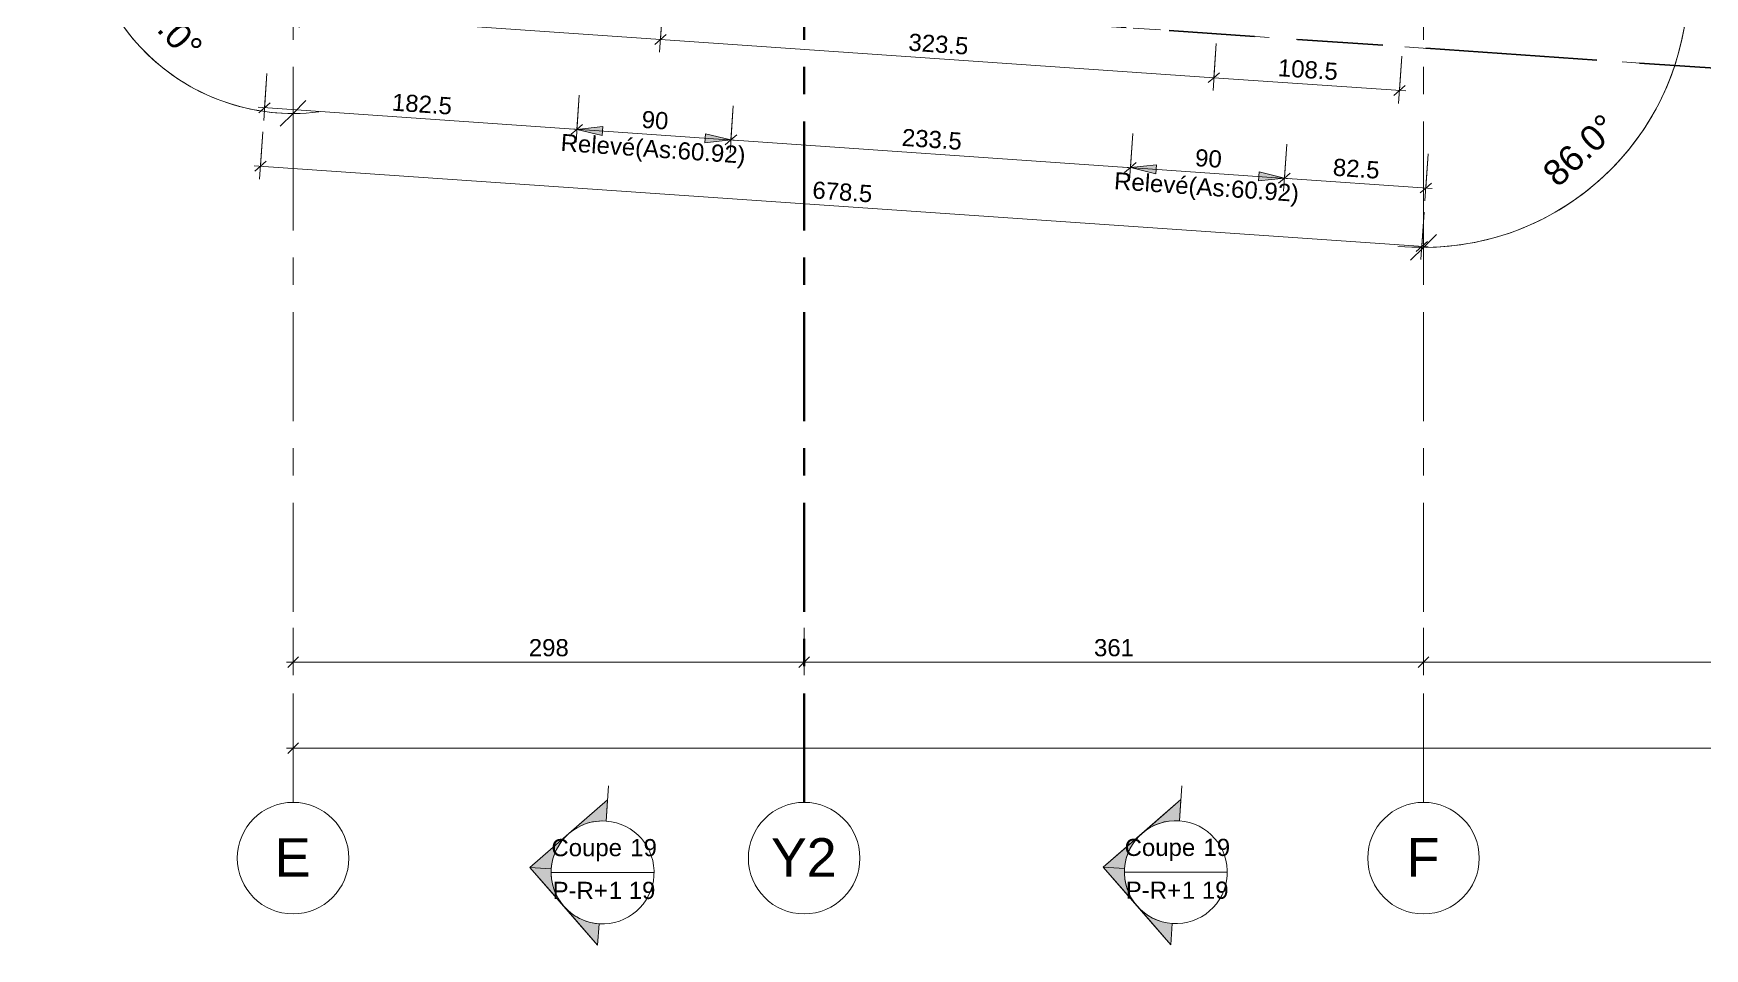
# Model space of a CAD drawing. Header units: metres. Extents: x 399 to 3028, y -427 to 863.
# Drawn here: x 432.63 to 442.37, y -424.86 to -419.53 of the extents above; entities that cross this region are included whole.
import ezdxf

# ---------------------------------------------------------------- set-up
doc = ezdxf.new("R2010")
doc.units = ezdxf.units.M
for name, pattern in [('Double tiret', [2.75, 1, -0.25, 0.5, -0.25, 0.5, -0.25]), ('Ligne de quadrillage', [1.11125, 0.635, -0.15875, 0.15875, -0.15875]), ('Tiret', [0.3175, 0.15875, -0.15875])]:
    doc.linetypes.add(name, pattern=pattern)
for name, color, linetype, lineweight in [('A-ANNO-DIMS', 211, 'Continuous', 9), ('A-ANNO-DIMS-50', 211, 'Continuous', 9), ('A-DETL', 90, 'Continuous', 18), ('G-ANNO-SYMB', 111, 'Continuous', 9), ('L-SITE', 91, 'Double tiret', 35), ('S-GRID', 1, 'Continuous', 9), ('S-GRID-IDEN', 1, 'Continuous', 9)]:
    doc.layers.add(name, color=color, linetype=linetype, lineweight=lineweight)
doc.styles.add('Arial', font='arial.ttf', dxfattribs={"height": 0.1})
doc.styles.add('Arial_12', font='arial.ttf', dxfattribs={"height": 0.15})
doc.styles.add('Arial_7', font='arial.ttf', dxfattribs={"height": 0.225})
doc.dimstyles.new('AES-_COTATION_1_50', dxfattribs={"dimscale": 0.3048, "dimtxt": 0.102026, "dimasz": 0.205052, "dimexe": 0.246063, "dimexo": 0.0625, "dimgap": 0.016404, "dimtad": 1, "dimdec": 1, "dimlfac": 100, "dimrnd": 0.5, "dimdsep": 46, "dimtxsty": 'Arial', "dimblk1": 'OBLIQUE', "dimblk2": 'OBLIQUE', "dimsah": 1, "dimcen": 0.09, "dimdle": 0.123031, "dimazin": 0, "dimtfac": 1, "dimtdec": 4, "dimtix": 1, "dimtmove": 0, "dimatfit": 3, "dimfxl": 0.656168, "dimfxlon": 1, "dimtvp": 1, "dimtolj": 1, "dimtzin": 0, "dimarcsym": 2})
doc.dimstyles.new('AES-_COTATION_1_50_2', dxfattribs={"dimscale": 0.3048, "dimtxt": 0.102026, "dimasz": 0.205052, "dimexe": 0.246063, "dimexo": 0.0625, "dimgap": 0.016404, "dimtad": 1, "dimdec": 1, "dimlfac": 100, "dimrnd": 0.5, "dimdsep": 46, "dimtxsty": 'Arial', "dimblk1": 'OBLIQUE', "dimblk2": 'OBLIQUE', "dimsah": 1, "dimcen": 0.09, "dimdle": 0.123031, "dimazin": 0, "dimtfac": 1, "dimtdec": 4, "dimtix": 1, "dimtmove": 0, "dimatfit": 3, "dimfxl": 0.656168, "dimfxlon": 1, "dimtvp": 1, "dimtolj": 1, "dimtzin": 0, "dimarcsym": 2})
doc.dimstyles.new('AES-_COTATION_Allège_1_50', dxfattribs={"dimscale": 0.3048, "dimtxt": 0.102026, "dimasz": 0.492126, "dimexe": 0.246063, "dimexo": 0.0625, "dimgap": 0.016404, "dimtad": 1, "dimdec": 1, "dimlfac": 100, "dimrnd": 0.5, "dimdsep": 46, "dimtxsty": 'Arial', "dimsah": 1, "dimcen": 0.09, "dimdle": 0.123031, "dimazin": 0, "dimtfac": 1, "dimtdec": 4, "dimtix": 1, "dimtmove": 0, "dimatfit": 3, "dimfxl": 0.656168, "dimfxlon": 1, "dimtvp": 1, "dimtolj": 1, "dimtzin": 0, "dimarcsym": 2})
doc.dimstyles.new('Angular_-_3mm_Arial_1', dxfattribs={"dimscale": 0.3048, "dimtxt": 0.153039, "dimasz": 0.492126, "dimexe": 0.492126, "dimexo": 0.328084, "dimgap": 0.287073, "dimtad": 1, "dimrnd": 0.01, "dimzin": 0, "dimdsep": 46, "dimtxsty": 'Arial_12', "dimblk1": 'OBLIQUE', "dimblk2": 'OBLIQUE', "dimsah": 1, "dimcen": 0.09, "dimdle": 0.492126, "dimadec": 1, "dimazin": 0, "dimtfac": 1, "dimtdec": 4, "dimtix": 1, "dimtmove": 0, "dimatfit": 3, "dimfxl": 1, "dimtvp": 1, "dimtfill": 1, "dimtolj": 1, "dimtzin": 0, "dimarcsym": 2})
doc.dimstyles.new('Angular_-_3mm_Arial_2', dxfattribs={"dimscale": 0.3048, "dimtxt": 0.153039, "dimasz": 0.492126, "dimexe": 0.492126, "dimexo": 0.328084, "dimgap": 0.287073, "dimtad": 1, "dimrnd": 0.01, "dimzin": 0, "dimdsep": 46, "dimtxsty": 'Arial_12', "dimblk1": 'OBLIQUE', "dimblk2": 'OBLIQUE', "dimsah": 1, "dimcen": 0.09, "dimdle": 0.492126, "dimadec": 1, "dimazin": 0, "dimtfac": 1, "dimtdec": 4, "dimtix": 1, "dimtmove": 0, "dimatfit": 3, "dimfxl": 1, "dimtvp": 1, "dimtfill": 1, "dimtolj": 1, "dimtzin": 0, "dimarcsym": 2})

# ---------------------------------------------------------------- blocks, each defined once
blk = doc.blocks.new('Family - ___-883270-AES_EXE_BET_TZ_R_1_COF_0100-Plan coffrage PH R_1 Diffusion')
at = {"layer": 'A-DETL', "linetype": 'Tiret'}
blk.add_line((498.9183, -371.6459), (473.9575, -372.4864), dxfattribs=at)
at = {"layer": 'L-SITE'}
blk.add_line((498.9183, -371.6459), (473.9575, -372.4864), dxfattribs=at)
blk = doc.blocks.new('Quadrillage - M_Extrémité de la ligne de quadrillage - Cercle-214440-AES_EXE_BET_TZ_R_1_COF_0100-Plan coffrage PH R_1 Diffusion')
at = {"layer": 'S-GRID-IDEN'}
blk.add_circle((0, 0), 0.0065, dxfattribs=at)
blk = doc.blocks.new('DIMBLOCK128-AES_EXE_BET_TZ_R_1_COF_0100-Plan coffrage PH R_1 Diffusion')
at = {"layer": 'A-ANNO-DIMS-50', "transparency": 16777216}
for p, q in [((434.1947, -419.2184), (434.1758, -419.4928)), ((434.181, -419.4179), (434.1947, -419.2184)), ((434.181, -419.4179), (434.2143, -419.3889)), ((436.2971, -419.3637), (436.2781, -419.6381)), ((436.2833, -419.5632), (436.2971, -419.3637)), ((434.1435, -419.4154), (436.2833, -419.5632)), ((434.181, -419.4179), (434.1476, -419.447)), ((436.2833, -419.5632), (436.25, -419.5923)), ((436.2833, -419.5632), (436.3166, -419.5342))]:
    blk.add_line(p, q, dxfattribs=at)
at = {"layer": 'A-ANNO-DIMS-50', "color": 0, "transparency": 16777216, "insert": (435.0684, -419.3441), "char_height": 0.1, "width": 0.416266, "attachment_point": 1, "rotation": 356.04617, "line_spacing_factor": 0.941778, "style": 'Arial'}
blk.add_mtext('210.5', dxfattribs=at)
blk = doc.blocks.new('_Oblique')
at = {"color": 0, "linetype": 'ByBlock', "lineweight": -2}
blk.add_line((-0.5, -0.5), (0.5, 0.5), dxfattribs=at)
blk = doc.blocks.new('DIMBLOCK129-AES_EXE_BET_TZ_R_1_COF_0100-Plan coffrage PH R_1 Diffusion')
at = {"layer": 'A-ANNO-DIMS-50', "transparency": 16777216}
for p, q in [((436.2971, -419.3637), (436.2781, -419.6381)), ((436.2833, -419.5632), (436.2971, -419.3637)), ((436.2833, -419.5632), (436.25, -419.5923)), ((436.2833, -419.5632), (436.3166, -419.5342)), ((436.2833, -419.5632), (439.5096, -419.7862)), ((439.5234, -419.5867), (439.5044, -419.8611)), ((439.5096, -419.7862), (439.5234, -419.5867)), ((439.5096, -419.7862), (439.4763, -419.8153)), ((439.5096, -419.7862), (439.5429, -419.7572))]:
    blk.add_line(p, q, dxfattribs=at)
at = {"layer": 'A-ANNO-DIMS-50', "color": 0, "transparency": 16777216, "insert": (437.7327, -419.5283), "char_height": 0.1, "width": 0.416266, "attachment_point": 1, "rotation": 356.04617, "line_spacing_factor": 0.941778, "style": 'Arial'}
blk.add_mtext('323.5', dxfattribs=at)
blk = doc.blocks.new('DIMBLOCK130-AES_EXE_BET_TZ_R_1_COF_0100-Plan coffrage PH R_1 Diffusion')
at = {"layer": 'A-ANNO-DIMS-50', "transparency": 16777216}
for p, q in [((439.5234, -419.5867), (439.5044, -419.8611)), ((439.5096, -419.7862), (439.5234, -419.5867)), ((440.6047, -419.6615), (440.5858, -419.9358)), ((440.591, -419.861), (440.6047, -419.6615)), ((439.5096, -419.7862), (439.4763, -419.8153)), ((439.5096, -419.7862), (439.5429, -419.7572)), ((439.5096, -419.7862), (440.6284, -419.8636)), ((440.591, -419.861), (440.5576, -419.89)), ((440.591, -419.861), (440.6243, -419.832))]:
    blk.add_line(p, q, dxfattribs=at)
at = {"layer": 'A-ANNO-DIMS-50', "color": 0, "transparency": 16777216, "insert": (439.8865, -419.6771), "char_height": 0.1, "width": 0.416266, "attachment_point": 1, "rotation": 356.04617, "line_spacing_factor": 0.941778, "style": 'Arial'}
blk.add_mtext('108.5', dxfattribs=at)
blk = doc.blocks.new('DIMBLOCK283-AES_EXE_BET_TZ_R_1_COF_0100-Plan coffrage PH R_1 Diffusion')
at = {"layer": 'A-ANNO-DIMS-50', "transparency": 16777216}
for p, q in [((434.1411, -422.9934), (434.1411, -423.2684)), ((434.1411, -423.1934), (434.1411, -422.9934)), ((437.1203, -422.9933), (437.1204, -423.2683)), ((437.1204, -423.1933), (437.1203, -422.9933)), ((434.1036, -423.1934), (437.1204, -423.1933)), ((434.1411, -423.1934), (434.1098, -423.2246)), ((434.1411, -423.1934), (434.1723, -423.1621)), ((437.1204, -423.1933), (437.0891, -423.2246)), ((437.1204, -423.1933), (437.1516, -423.1621))]:
    blk.add_line(p, q, dxfattribs=at)
at = {"layer": 'A-ANNO-DIMS-50', "color": 0, "transparency": 16777216, "insert": (435.5154, -423.0585), "char_height": 0.1, "width": 0.276883, "attachment_point": 1, "rotation": 0.00085, "line_spacing_factor": 0.941778, "style": 'Arial'}
blk.add_mtext('298', dxfattribs=at)
blk = doc.blocks.new('DIMBLOCK284-AES_EXE_BET_TZ_R_1_COF_0100-Plan coffrage PH R_1 Diffusion')
at = {"layer": 'A-ANNO-DIMS-50', "transparency": 16777216}
for p, q in [((437.1203, -422.9933), (437.1204, -423.2683)), ((437.1204, -423.1933), (437.1203, -422.9933)), ((440.7311, -422.9933), (440.7311, -423.2683)), ((440.7311, -423.1933), (440.7311, -422.9933)), ((437.1204, -423.1933), (437.0891, -423.2246)), ((437.1204, -423.1933), (437.1516, -423.1621)), ((437.1204, -423.1933), (440.7311, -423.1933)), ((440.7311, -423.1933), (440.6998, -423.2245)), ((440.7311, -423.1933), (440.7623, -423.162))]:
    blk.add_line(p, q, dxfattribs=at)
at = {"layer": 'A-ANNO-DIMS-50', "color": 0, "transparency": 16777216, "insert": (438.8104, -423.0585), "char_height": 0.1, "width": 0.276883, "attachment_point": 1, "rotation": 0.00085, "line_spacing_factor": 0.941778, "style": 'Arial'}
blk.add_mtext('361', dxfattribs=at)
blk = doc.blocks.new('DIMBLOCK285-AES_EXE_BET_TZ_R_1_COF_0100-Plan coffrage PH R_1 Diffusion')
at = {"layer": 'A-ANNO-DIMS-50', "transparency": 16777216}
for p, q in [((440.7311, -422.9933), (440.7311, -423.2683)), ((440.7311, -423.1933), (440.7311, -422.9933)), ((460.9024, -422.993), (460.9024, -423.268)), ((460.9024, -423.193), (460.9024, -422.993)), ((440.7311, -423.1933), (440.6998, -423.2245)), ((440.7311, -423.1933), (440.7623, -423.162)), ((440.7311, -423.1933), (460.9024, -423.193)), ((460.9024, -423.193), (460.8711, -423.2242)), ((460.9024, -423.193), (460.9336, -423.1617))]:
    blk.add_line(p, q, dxfattribs=at)
at = {"layer": 'A-ANNO-DIMS-50', "color": 0, "transparency": 16777216, "insert": (450.6629, -423.0583), "char_height": 0.1, "width": 0.369177, "attachment_point": 1, "rotation": 0.00085, "line_spacing_factor": 0.941778, "style": 'Arial'}
blk.add_mtext('2017', dxfattribs=at)
blk = doc.blocks.new('DIMBLOCK288-AES_EXE_BET_TZ_R_1_COF_0100-Plan coffrage PH R_1 Diffusion')
at = {"layer": 'A-ANNO-DIMS-50', "transparency": 16777216}
for p, q in [((434.1411, -423.4934), (434.1411, -423.7684)), ((434.1411, -423.6934), (434.1411, -423.4934)), ((467.4808, -423.4929), (467.4808, -423.7679)), ((467.4808, -423.6929), (467.4808, -423.4929)), ((434.1036, -423.6934), (467.5183, -423.6929)), ((434.1411, -423.6934), (434.1099, -423.7246)), ((434.1411, -423.6934), (434.1724, -423.6621)), ((467.4808, -423.6929), (467.4495, -423.7241)), ((467.4808, -423.6929), (467.512, -423.6616))]:
    blk.add_line(p, q, dxfattribs=at)
at = {"layer": 'A-ANNO-DIMS-50', "color": 0, "transparency": 16777216, "insert": (450.6571, -423.5583), "char_height": 0.1, "width": 0.369177, "attachment_point": 1, "rotation": 0.00085, "line_spacing_factor": 0.941778, "style": 'Arial'}
blk.add_mtext('3334', dxfattribs=at)
blk = doc.blocks.new('Coupe - M_Section Head - Filled-24181-AES_EXE_BET_TZ_R_1_COF_0100-Plan coffrage PH R_1 Diffusion')
at = {"layer": 'G-ANNO-SYMB'}
h = blk.add_hatch(color=256, dxfattribs=at)
edge = h.paths.add_edge_path()
edge.add_line((-0.006, 0.00849), (-0.006, 0.006))
edge.add_arc((-0.006, 0), 0.006, 90, 135)
edge.add_line((-0.01024, 0.00424), (-0.006, 0.00849))
h = blk.add_hatch(color=256, dxfattribs=at)
edge = h.paths.add_edge_path()
edge.add_line((-0.006, 0.00849), (-0.00176, 0.00424))
edge.add_arc((-0.006, 0), 0.006, 45, 90)
edge.add_line((-0.006, 0.006), (-0.006, 0.00849))
h = blk.add_hatch(color=256, dxfattribs=at)
edge = h.paths.add_edge_path()
edge.add_line((-0.01449, 0), (-0.01024, 0.00424))
edge.add_arc((-0.006, 0), 0.006, 135, 180)
edge.add_line((-0.012, 0), (-0.01449, 0))
h = blk.add_hatch(color=256, dxfattribs=at)
edge = h.paths.add_edge_path()
edge.add_line((0.00249, 0), (0, 0))
edge.add_arc((-0.006, 0), 0.006, 360, 405)
edge.add_line((-0.00176, 0.00424), (0.00249, 0))
at = {"layer": 'G-ANNO-SYMB', "lineweight": 18}
for p, q in [((-0.006, 0.00849), (-0.01449, 0)), ((-0.006, 0.00849), (-0.01024, 0.00424)), ((-0.006, 0.00849), (0.00249, 0)), ((-0.006, 0.006), (-0.006, 0.00849)), ((-0.006, 0.00849), (-0.006, 0.006)), ((-0.00176, 0.00424), (-0.006, 0.00849)), ((-0.01024, 0.00424), (-0.01449, 0)), ((0.00249, 0), (-0.00176, 0.00424)), ((-0.01449, 0), (-0.012, 0)), ((0, 0), (0.00249, 0)), ((-0.012, 0), (-0.01449, 0)), ((0, 0), (0.00249, 0))]:
    blk.add_line(p, q, dxfattribs=at)
for start, end in [(360, 180), (90, 135), (45, 90), (135, 180), (360, 45), (180, 360)]:
    blk.add_arc((-0.006, 0), 0.006, start, end, dxfattribs=at)
blk = doc.blocks.new('DIMBLOCK598-AES_EXE_BET_TZ_R_1_COF_0100-Plan coffrage PH R_1 Diffusion')
at = {"layer": 'A-ANNO-DIMS-50', "transparency": 16777216}
for points in [[(435.796, -420.0873), (435.9438, -420.124), (435.9475, -420.0712)], [(436.6939, -420.1493), (436.546, -420.1126), (436.5424, -420.1654)]]:
    blk.add_hatch(color=256, dxfattribs=at).paths.add_polyline_path(points)
for p, q in [((435.8098, -419.8877), (435.7908, -420.1621)), ((435.796, -420.0873), (435.8098, -419.8877)), ((436.7077, -419.9498), (436.6887, -420.2241)), ((436.6939, -420.1493), (436.7077, -419.9498)), ((436.7313, -420.1519), (435.7586, -420.0847)), ((435.9475, -420.0712), (435.796, -420.0873)), ((435.796, -420.0873), (435.9438, -420.124)), ((435.9438, -420.124), (435.9475, -420.0712)), ((436.546, -420.1126), (436.5424, -420.1654)), ((436.5424, -420.1654), (436.6939, -420.1493)), ((436.6939, -420.1493), (436.546, -420.1126))]:
    blk.add_line(p, q, dxfattribs=at)
at = {"layer": 'A-ANNO-DIMS-50', "color": 0, "transparency": 16777216, "char_height": 0.1, "attachment_point": 1, "rotation": 356.04617, "line_spacing_factor": 0.941778, "style": 'Arial'}
for s, insert, width in [('90', (436.1775, -419.9785), 0.184588), ('Relevé(As:60.92)', (435.7056, -420.1132), 1.292119)]:
    blk.add_mtext(s, dxfattribs=dict(at, insert=insert, width=width))
blk = doc.blocks.new('DIMBLOCK599-AES_EXE_BET_TZ_R_1_COF_0100-Plan coffrage PH R_1 Diffusion')
at = {"layer": 'A-ANNO-DIMS-50', "transparency": 16777216}
for p, q in [((433.9888, -419.7619), (433.9698, -420.0362)), ((433.975, -419.9614), (433.9888, -419.7619)), ((435.8098, -419.8877), (435.7908, -420.1621)), ((435.796, -420.0873), (435.8098, -419.8877)), ((435.8334, -420.0898), (433.9376, -419.9588)), ((433.975, -419.9614), (433.9417, -419.9904)), ((433.975, -419.9614), (434.0083, -419.9324)), ((435.796, -420.0873), (435.7627, -420.1163)), ((435.796, -420.0873), (435.8293, -420.0582))]:
    blk.add_line(p, q, dxfattribs=at)
at = {"layer": 'A-ANNO-DIMS-50', "color": 0, "transparency": 16777216, "insert": (434.7218, -419.8779), "char_height": 0.1, "width": 0.416266, "attachment_point": 1, "rotation": 356.04617, "line_spacing_factor": 0.941778, "style": 'Arial'}
blk.add_mtext('182.5', dxfattribs=at)
blk = doc.blocks.new('DIMBLOCK600-AES_EXE_BET_TZ_R_1_COF_0100-Plan coffrage PH R_1 Diffusion')
at = {"layer": 'A-ANNO-DIMS-50', "transparency": 16777216}
for p, q in [((436.7077, -419.9498), (436.6887, -420.2241)), ((436.6939, -420.1493), (436.7077, -419.9498)), ((439.0597, -420.3128), (436.6565, -420.1467)), ((436.6939, -420.1493), (436.6605, -420.1783)), ((436.6939, -420.1493), (436.7272, -420.1203)), ((439.0361, -420.1107), (439.0171, -420.3851)), ((439.0223, -420.3103), (439.0361, -420.1107)), ((439.0223, -420.3103), (439.0556, -420.2812)), ((439.0223, -420.3103), (438.989, -420.3393))]:
    blk.add_line(p, q, dxfattribs=at)
at = {"layer": 'A-ANNO-DIMS-50', "color": 0, "transparency": 16777216, "insert": (437.6943, -420.0833), "char_height": 0.1, "width": 0.416266, "attachment_point": 1, "rotation": 356.04617, "line_spacing_factor": 0.941778, "style": 'Arial'}
blk.add_mtext('233.5', dxfattribs=at)
blk = doc.blocks.new('DIMBLOCK601-AES_EXE_BET_TZ_R_1_COF_0100-Plan coffrage PH R_1 Diffusion')
at = {"layer": 'A-ANNO-DIMS-50', "transparency": 16777216}
for points in [[(439.0223, -420.3103), (439.1701, -420.347), (439.1738, -420.2942)], [(439.9201, -420.3723), (439.7723, -420.3356), (439.7687, -420.3884)]]:
    blk.add_hatch(color=256, dxfattribs=at).paths.add_polyline_path(points)
for p, q in [((439.0361, -420.1107), (439.0171, -420.3851)), ((439.0223, -420.3103), (439.0361, -420.1107)), ((439.9339, -420.1728), (439.915, -420.4471)), ((439.9201, -420.3723), (439.9339, -420.1728)), ((439.9576, -420.3749), (438.9849, -420.3077)), ((439.1738, -420.2942), (439.0223, -420.3103)), ((439.0223, -420.3103), (439.1701, -420.347)), ((439.1701, -420.347), (439.1738, -420.2942)), ((439.7723, -420.3356), (439.7687, -420.3884)), ((439.7687, -420.3884), (439.9201, -420.3723)), ((439.9201, -420.3723), (439.7723, -420.3356))]:
    blk.add_line(p, q, dxfattribs=at)
at = {"layer": 'A-ANNO-DIMS-50', "color": 0, "transparency": 16777216, "char_height": 0.1, "attachment_point": 1, "rotation": 356.04617, "line_spacing_factor": 0.941778, "style": 'Arial'}
for s, insert, width in [('90', (439.4038, -420.2015), 0.184588), ('Relevé(As:60.92)', (438.9319, -420.3362), 1.292119)]:
    blk.add_mtext(s, dxfattribs=dict(at, insert=insert, width=width))
blk = doc.blocks.new('DIMBLOCK602-AES_EXE_BET_TZ_R_1_COF_0100-Plan coffrage PH R_1 Diffusion')
at = {"layer": 'A-ANNO-DIMS-50', "transparency": 16777216}
for p, q in [((439.9339, -420.1728), (439.915, -420.4471)), ((439.9201, -420.3723), (439.9339, -420.1728)), ((440.7588, -420.2298), (440.7398, -420.5041)), ((440.745, -420.4293), (440.7588, -420.2298)), ((440.7824, -420.4319), (439.8827, -420.3697)), ((439.9201, -420.3723), (439.8868, -420.4013)), ((439.9201, -420.3723), (439.9535, -420.3433)), ((440.745, -420.4293), (440.7117, -420.4583)), ((440.745, -420.4293), (440.7783, -420.4003))]:
    blk.add_line(p, q, dxfattribs=at)
at = {"layer": 'A-ANNO-DIMS-50', "color": 0, "transparency": 16777216, "insert": (440.2072, -420.257), "char_height": 0.1, "width": 0.323972, "attachment_point": 1, "rotation": 356.04617, "line_spacing_factor": 0.941778, "style": 'Arial'}
blk.add_mtext('82.5', dxfattribs=at)
blk = doc.blocks.new('DIMBLOCK608-AES_EXE_BET_TZ_R_1_COF_0100-Plan coffrage PH R_1 Diffusion')
at = {"layer": 'A-ANNO-DIMS-50', "transparency": 16777216}
for p, q in [((433.9652, -420.1028), (433.9463, -420.3772)), ((433.9514, -420.3023), (433.9652, -420.1028)), ((433.9514, -420.3023), (433.9848, -420.2733)), ((440.7589, -420.7728), (433.914, -420.2997)), ((433.9514, -420.3023), (433.9181, -420.3314)), ((440.7352, -420.5707), (440.7163, -420.8451)), ((440.7214, -420.7703), (440.7352, -420.5707)), ((440.7214, -420.7703), (440.6881, -420.7993)), ((440.7214, -420.7703), (440.7548, -420.7412))]:
    blk.add_line(p, q, dxfattribs=at)
at = {"layer": 'A-ANNO-DIMS-50', "color": 0, "transparency": 16777216, "insert": (437.1727, -420.3898), "char_height": 0.1, "width": 0.416266, "attachment_point": 1, "rotation": 356.04617, "line_spacing_factor": 0.941778, "style": 'Arial'}
blk.add_mtext('678.5', dxfattribs=at)
blk = doc.blocks.new('DIMBLOCK866-AES_EXE_BET_TZ_R_1_COF_0100-Plan coffrage PH R_1 Diffusion')
at = {"layer": 'A-ANNO-DIMS-50', "lineweight": 35, "transparency": 16777216}
for p, q in [((442.2696, -419.3393), (442.1999, -419.2593)), ((442.2696, -419.3393), (442.3392, -419.4193)), ((440.7311, -420.7752), (440.6561, -420.8502)), ((440.7311, -420.7752), (440.8061, -420.7002))]:
    blk.add_line(p, q, dxfattribs=at)
at = {"layer": 'A-ANNO-DIMS-50', "transparency": 16777216}
for p, q in [((442.2696, -419.3393), (442.12, -419.329)), ((442.2696, -419.3393), (442.4691, -419.3531)), ((440.7311, -420.7752), (440.7311, -420.6252)), ((440.7311, -420.7752), (440.7311, -420.7752)), ((440.7311, -420.7752), (440.7311, -420.9752))]:
    blk.add_line(p, q, dxfattribs=at)
for start, end in [(264.42816, 1.61886), (270.00085, 356.04617)]:
    blk.add_arc((440.731, -419.233), 1.5422, start, end, dxfattribs=at)
at = {"layer": 'A-ANNO-DIMS-50', "color": 0, "transparency": 16777216, "insert": (441.4117, -420.3212), "char_height": 0.15, "width": 0.587669, "attachment_point": 1, "rotation": 43.02351, "line_spacing_factor": 0.941778, "style": 'Arial_12', "bg_fill": 3, "box_fill_scale": 1.25, "bg_fill_color": 256, "bg_fill_true_color": 13158600, "bg_fill_transparency": 0}
blk.add_mtext('86.0°', dxfattribs=at)
blk = doc.blocks.new('DIMBLOCK867-AES_EXE_BET_TZ_R_1_COF_0100-Plan coffrage PH R_1 Diffusion')
at = {"layer": 'A-ANNO-DIMS-50', "lineweight": 35, "transparency": 16777216}
for p, q in [((432.9266, -418.6935), (432.857, -418.6136)), ((432.9266, -418.6935), (432.9963, -418.7735)), ((434.141, -419.9948), (434.066, -420.0698)), ((434.141, -419.9948), (434.216, -419.9198))]:
    blk.add_line(p, q, dxfattribs=at)
at = {"layer": 'A-ANNO-DIMS-50', "transparency": 16777216}
for p, q in [((432.9266, -418.6935), (432.7271, -418.6798)), ((432.9266, -418.6935), (432.9266, -418.6935)), ((432.9266, -418.6935), (433.0763, -418.7039)), ((434.141, -419.9948), (434.141, -419.8448)), ((434.141, -419.9948), (434.1411, -420.1948))]:
    blk.add_line(p, q, dxfattribs=at)
for start, end in [(168.98585, 277.06117), (176.04617, 270.00085)]:
    blk.add_arc((434.141, -418.7775), 1.2173, start, end, dxfattribs=at)
at = {"layer": 'A-ANNO-DIMS-50', "color": 0, "transparency": 16777216, "insert": (433.2904, -419.2364), "char_height": 0.15, "width": 0.587669, "attachment_point": 1, "rotation": 313.02351, "line_spacing_factor": 0.941778, "style": 'Arial_12', "bg_fill": 3, "box_fill_scale": 1.25, "bg_fill_color": 256, "bg_fill_true_color": 13158600, "bg_fill_transparency": 0}
blk.add_mtext('94.0°', dxfattribs=at)

msp = doc.modelspace()

# ---------------------------------------------------------------- linework, layer by layer
at = {"layer": 'G-ANNO-SYMB'}
for p, q in [((435.9664, -424.1189), (435.9806, -423.9142)), ((439.3081, -424.1175), (439.3222, -423.9133))]:
    msp.add_line(p, q, dxfattribs=at)
at = {"layer": 'G-ANNO-SYMB', "lineweight": 18}
for p, q in [((435.6458, -424.4182), (436.2458, -424.4182)), ((438.9874, -424.4168), (439.5874, -424.4168))]:
    msp.add_line(p, q, dxfattribs=at)
at = {"layer": 'S-GRID', "linetype": 'Ligne de quadrillage'}
for p, q in [((434.1411, -424.01), (434.1405, -380.1746)), ((440.7311, -424.0099), (440.7305, -380.1745))]:
    msp.add_line(p, q, dxfattribs=at)
at = {"layer": 'S-GRID', "linetype": 'Ligne de quadrillage', "lineweight": 100}
msp.add_line((437.1204, -424.01), (437.1197, -380.1745), dxfattribs=at)

# ---------------------------------------------------------------- block references
at = {"layer": 'G-ANNO-SYMB', "lineweight": 18}
for p, xscale, yscale, zscale, rotation in [((435.9664, -424.1189), 49.99999999999998, 49.99999999999998, 49.99999999999998, 86.04616717699854), ((439.3081, -424.1175), 49.99999999999996, 49.99999999999996, 49.99999999999996, 86.04616717701319)]:
    msp.add_blockref('Coupe - M_Section Head - Filled-24181-AES_EXE_BET_TZ_R_1_COF_0100-Plan coffrage PH R_1 Diffusion', p, dxfattribs=dict(at, xscale=xscale, yscale=yscale, zscale=zscale, rotation=rotation))
at = {"layer": 'L-SITE', "linetype": 'Tiret', "lineweight": 18, "rotation": 354.117617010805}
msp.add_blockref('Family - ___-883270-AES_EXE_BET_TZ_R_1_COF_0100-Plan coffrage PH R_1 Diffusion', (0, 0), dxfattribs=at)
at = {"layer": 'S-GRID-IDEN', "xscale": 49.99999999999997, "yscale": 49.99999999999997, "zscale": 49.99999999999997, "rotation": 0.0008506628041165915}
for p in [(434.1411, -424.335), (437.1204, -424.335), (440.7311, -424.3349)]:
    msp.add_blockref('Quadrillage - M_Extrémité de la ligne de quadrillage - Cercle-214440-AES_EXE_BET_TZ_R_1_COF_0100-Plan coffrage PH R_1 Diffusion', p, dxfattribs=at)

# ---------------------------------------------------------------- texts
at = {"layer": 'G-ANNO-SYMB', "char_height": 0.1, "attachment_point": 1, "style": 'Arial'}
for s, insert, width in [('Coupe ', (435.6471, -424.2238), 0.557173), ('19', (436.1068, -424.2238), 0.192405), ('Coupe ', (438.9888, -424.2224), 0.557173), ('19', (439.4485, -424.2224), 0.192405), ('P-R+', (435.6539, -424.4732), 0.396835), ('1 19', (435.9813, -424.4732), 0.336709), ('P-R+', (438.9955, -424.4718), 0.396835), ('1 19', (439.323, -424.4718), 0.336709)]:
    msp.add_mtext(s, dxfattribs=dict(at, insert=insert, width=width))
at = {"layer": 'S-GRID-IDEN', "char_height": 0.225, "attachment_point": 1, "style": 'Arial_7'}
for s, insert, width in [('\\fArial|b0|i0|c178|p34|;E', (434.0336, -424.2187), 0.25654), ('\\fArial|b0|i0|c178|p34|;Y', (436.9268, -424.2187), 0.252532), ('\\fArial|b0|i0|c178|p34|;2', (437.1352, -424.2187), 0.212447), ('\\fArial|b0|i0|c178|p34|;F', (440.6318, -424.2186), 0.236498)]:
    msp.add_mtext(s, dxfattribs=dict(at, insert=insert, width=width))

# ---------------------------------------------------------------- dimensions: what is measured, and where the dimension line sits
at = {"layer": 'A-ANNO-DIMS'}
for base, p1, p2, angle, dimstyle, override, picture, middle in [((436.2833, -419.5632), (434.1947, -419.2184), (436.2971, -419.3637), 356.04617, 'AES-_COTATION_1_50', {"dimpost": '<>', "dimfxl": 2.107363}, 'DIMBLOCK128-AES_EXE_BET_TZ_R_1_COF_0100-Plan coffrage PH R_1 Diffusion', (435.236, -419.4347)), ((439.5096, -419.7862), (436.2971, -419.3637), (439.5234, -419.5867), 356.04617, 'AES-_COTATION_1_50', {"dimpost": '<>', "dimfxl": 3.233979}, 'DIMBLOCK129-AES_EXE_BET_TZ_R_1_COF_0100-Plan coffrage PH R_1 Diffusion', (437.9003, -419.6188)), ((440.591, -419.861), (439.5234, -419.5867), (440.6047, -419.6615), 356.04617, 'AES-_COTATION_1_50', {"dimpost": '<>', "dimfxl": 1.083957}, 'DIMBLOCK130-AES_EXE_BET_TZ_R_1_COF_0100-Plan coffrage PH R_1 Diffusion', (440.0541, -419.7677)), ((433.975, -419.9614), (435.8098, -419.8877), (433.9888, -419.7619), 356.04617, 'AES-_COTATION_1_50_2', {"dimpost": '<>', "dimfxl": 1.825349}, 'DIMBLOCK599-AES_EXE_BET_TZ_R_1_COF_0100-Plan coffrage PH R_1 Diffusion', (434.8894, -419.9684)), ((436.6939, -420.1493), (439.0361, -420.1107), (436.7077, -419.9498), 356.04617, 'AES-_COTATION_1_50_2', {"dimpost": '<>', "dimfxl": 2.333979}, 'DIMBLOCK600-AES_EXE_BET_TZ_R_1_COF_0100-Plan coffrage PH R_1 Diffusion', (437.8619, -420.1738)), ((433.9514, -420.3023), (440.7352, -420.5707), (433.9652, -420.1028), 356.04617, 'AES-_COTATION_1_50_2', {"dimpost": '<>', "dimfxl": 6.786158}, 'DIMBLOCK608-AES_EXE_BET_TZ_R_1_COF_0100-Plan coffrage PH R_1 Diffusion', (437.3403, -420.4804)), ((439.9201, -420.3723), (440.7588, -420.2298), (439.9339, -420.1728), 356.04617, 'AES-_COTATION_1_50_2', {"dimpost": '<>', "dimfxl": 0.826831}, 'DIMBLOCK602-AES_EXE_BET_TZ_R_1_COF_0100-Plan coffrage PH R_1 Diffusion', (440.3364, -420.3449)), ((437.1204, -423.1933), (434.1411, -422.9934), (437.1203, -422.9933), 0.00085, 'AES-_COTATION_1_50_2', {"dimpost": '<>', "dimfxl": 2.979255}, 'DIMBLOCK283-AES_EXE_BET_TZ_R_1_COF_0100-Plan coffrage PH R_1 Diffusion', (435.6307, -423.1373)), ((440.7311, -423.1933), (437.1203, -422.9933), (440.7311, -422.9933), 0.00085, 'AES-_COTATION_1_50_2', {"dimpost": '<>', "dimfxl": 3.610745}, 'DIMBLOCK284-AES_EXE_BET_TZ_R_1_COF_0100-Plan coffrage PH R_1 Diffusion', (438.9257, -423.1372)), ((460.9024, -423.193), (440.7311, -422.9933), (460.9024, -422.993), 0.00085, 'AES-_COTATION_1_50_2', {"dimpost": '<>', "dimfxl": 20.171293}, 'DIMBLOCK285-AES_EXE_BET_TZ_R_1_COF_0100-Plan coffrage PH R_1 Diffusion', (450.8167, -423.1371)), ((467.4808, -423.6929), (434.1411, -423.4934), (467.4808, -423.4929), 0.00085, 'AES-_COTATION_1_50_2', {"dimpost": '<>', "dimfxl": 33.339692}, 'DIMBLOCK288-AES_EXE_BET_TZ_R_1_COF_0100-Plan coffrage PH R_1 Diffusion', (450.8109, -423.637))]:
    dim = msp.add_linear_dim(base=base, p1=p1, p2=p2, angle=angle, dimstyle=dimstyle, override=override, dxfattribs=at)
    dim.commit()
    dim.dimension.update_dxf_attribs({"geometry": picture, "text_midpoint": middle})
for base, p1, p2, picture, middle in [((435.796, -420.0873), (436.7077, -419.9498), (435.8098, -419.8877), 'DIMBLOCK598-AES_EXE_BET_TZ_R_1_COF_0100-Plan coffrage PH R_1 Diffusion', (436.2449, -420.1183)), ((439.0223, -420.3103), (439.9339, -420.1728), (439.0361, -420.1107), 'DIMBLOCK601-AES_EXE_BET_TZ_R_1_COF_0100-Plan coffrage PH R_1 Diffusion', (439.4712, -420.3413))]:
    dim = msp.add_linear_dim(base=base, p1=p1, p2=p2, angle=356.04617, text='<>\\XRelevé(As:60.92)', dimstyle='AES-_COTATION_Allège_1_50', override={"dimpost": '<>', "dimfxl": 0.9}, dxfattribs=at)
    dim.commit()
    dim.dimension.update_dxf_attribs({"geometry": picture, "text_midpoint": middle})

# ---------------------------------------------------------------- next in the draw order: dimensions: what is measured, and where the dimension line sits
for base, center, p1, p2, dimstyle, override, picture, middle in [((433.06, -419.337), (434.141, -418.7775), (432.6274, -418.6729), (434.1411, -420.2948), 'Angular_-_3mm_Arial_2', {"dimpost": '<>', "dimfxl": 2.218514}, 'DIMBLOCK867-AES_EXE_BET_TZ_R_1_COF_0100-Plan coffrage PH R_1 Diffusion', (433.3711, -419.4961)), ((441.4712, -420.5859), (440.731, -419.233), (440.7311, -421.0752), (442.5689, -419.36), 'Angular_-_3mm_Arial_1', {"dimpost": '<>', "dimfxl": 2.51386}, 'DIMBLOCK866-AES_EXE_BET_TZ_R_1_COF_0100-Plan coffrage PH R_1 Diffusion', (441.6713, -420.2405))]:
    dim = msp.add_angular_dim_3p(base=base, center=center, p1=p1, p2=p2, dimstyle=dimstyle, override=override, dxfattribs=at)
    dim.commit()
    dim.dimension.update_dxf_attribs({"geometry": picture, "text_midpoint": middle})

doc.saveas('drawing.dxf')
